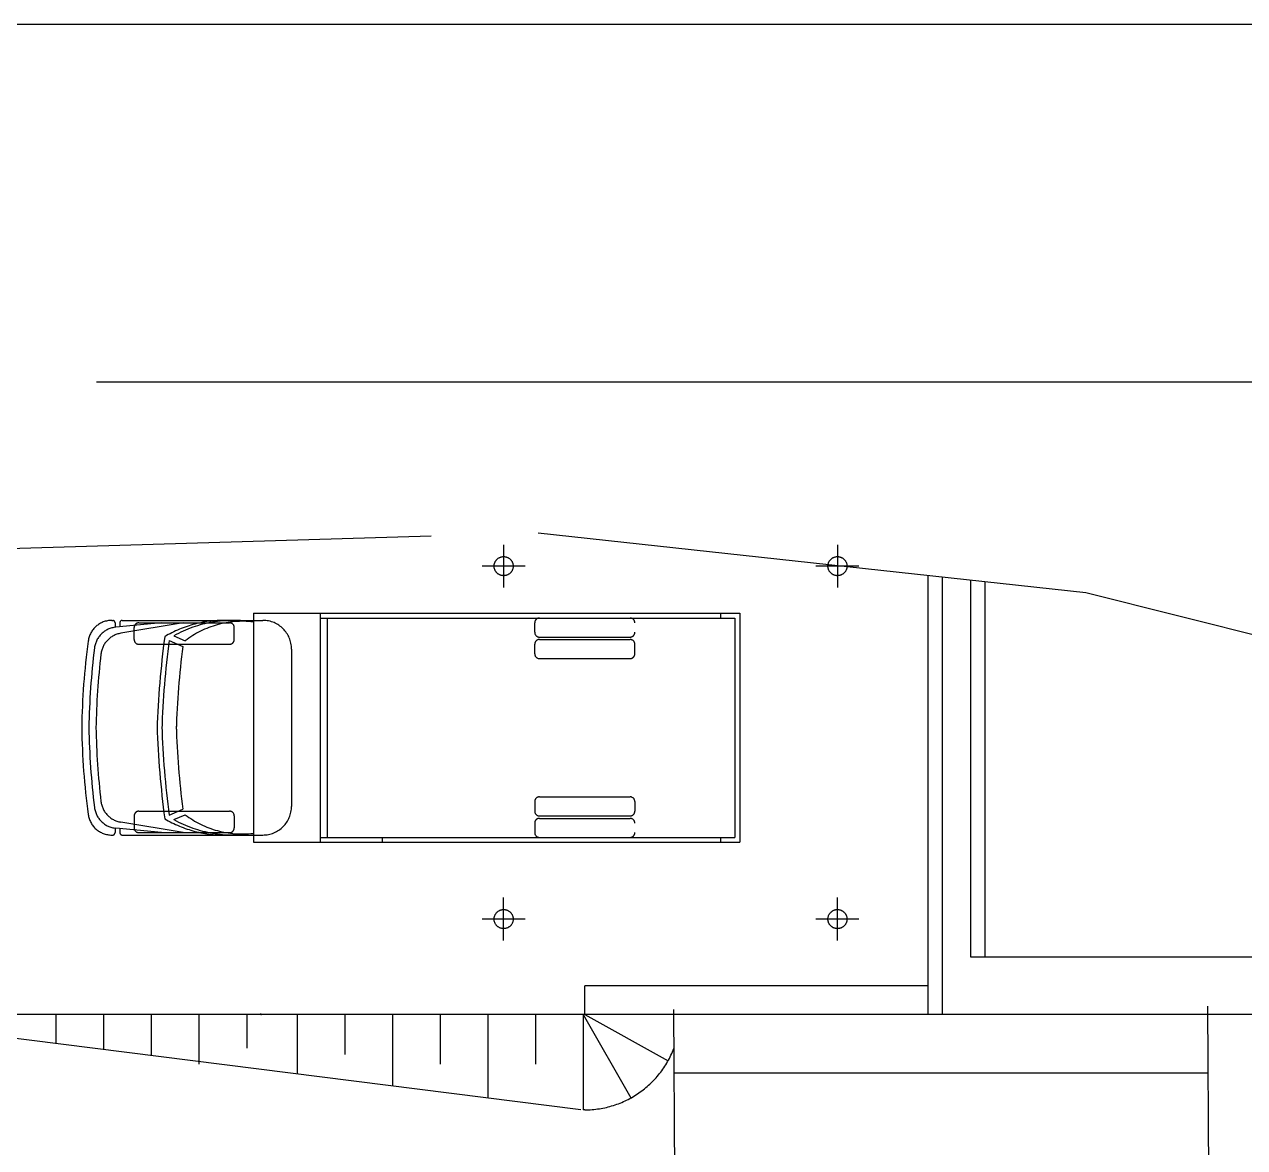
# Model space of a CAD drawing. Header units: millimetres. Extents: x 0 to 42050, y 0 to 29700.
# Drawn here: x 31424 to 32704, y 22138 to 23316 of the extents above; entities that cross this region are included whole.
import ezdxf

# ---------------------------------------------------------------- set-up
doc = ezdxf.new("R2010")
doc.units = ezdxf.units.MM
doc.header["$LTSCALE"] = 50
for name, pattern in [('CENTER2', [28.575, 19.05, -3.175, 3.175, -3.175]), ('PHANTOM', [63.5, 31.75, -6.35, 6.35, -6.35, 6.35, -6.35]), ('PHANTOM2', [31.75, 15.875, -3.175, 3.175, -3.175, 3.175, -3.175])]:
    doc.linetypes.add(name, pattern=pattern)
for name, color, linetype in [('EXISTENTE', 8, 'PHANTOM2'), ('TC1', 8, 'CENTER2'), ('TDM', 2, 'Continuous')]:
    doc.layers.add(name, color=color, linetype=linetype)
doc.layers.add('TLM', color=1, linetype='PHANTOM', lineweight=30)
doc.styles.add('TR100', font='simplex.shx')
doc.dimstyles.new('SEG-S-50x500', dxfattribs={"dimscale": 50, "dimtxt": 2.5, "dimasz": 2.5, "dimexe": 1.5, "dimexo": 1.5, "dimgap": 1, "dimtad": 1, "dimdec": 0, "dimlfac": 10, "dimtxsty": 'TR100', "dimcen": 2.5, "dimclrd": 256, "dimclre": 256, "dimclrt": 3, "dimadec": 0, "dimazin": 0, "dimtfac": 1, "dimtdec": 0, "dimtmove": 0, "dimatfit": 3, "dimfxl": 0, "dimarcsym": 0})

# ---------------------------------------------------------------- blocks, each defined once
blk = doc.blocks.new('*D27')
at = {"layer": 'Defpoints', "color": 0}
for p in [(55073.2, 23112.1), (55073.2, 22749), (64552.5, 21684.8)]:
    blk.add_point(p, dxfattribs=at)
at = {"layer": 'TDM', "lineweight": -2}
for p, q in [((55073.2, 22824), (55073.2, 23187.1)), ((64552.5, 21759.8), (64552.5, 23187.1)), ((64427.5, 23112.1), (55198.2, 23112.1))]:
    blk.add_line(p, q, dxfattribs=at)
at = {"layer": 'TDM'}
for points in [[(55198.2, 23132.9), (55198.2, 23091.3), (55073.2, 23112.1)], [(64427.5, 23132.9), (64427.5, 23091.3), (64552.5, 23112.1)]]:
    blk.add_solid(points, dxfattribs=at)
at = {"layer": 'TDM', "color": 3, "insert": (59812.9, 23224.6), "char_height": 125, "attachment_point": 5, "style": 'TR100'}
blk.add_mtext('PT a PT = 94793', dxfattribs=at)
blk = doc.blocks.new('A$C8ff1fb60')
at = {"layer": 'EXISTENTE'}
for p, q in [((-5691.85, 2804.62), (-4786, 2831.51)), ((-4786, 2831.51), (-4212, 2768.78)), ((-4377.28, 2326.47), (-4377.28, 2786.84)), ((-4362.28, 2326.47), (-4362.28, 2785.2)), ((-4332.28, 2386.47), (-4332.28, 2781.92)), ((-4317.28, 2386.47), (-4317.28, 2780.28)), ((-4212, 2768.78), (-3745.62, 2652.27)), ((-5233.17, 2739.58), (-5232.25, 2739.58)), ((-5222.25, 2739.58), (-5084.46, 2739.58)), ((-5084.75, 2747.08), (-4574.75, 2747.08)), ((-5084.75, 2747.08), (-5084.75, 2507.08)), ((-5084.46, 2739.58), (-5074.75, 2739.58)), ((-5014.75, 2747.08), (-5014.75, 2507.08)), ((-5014.75, 2742.08), (-4579.75, 2742.08)), ((-5007.25, 2742.08), (-5007.25, 2512.08)), ((-4594.75, 2747.08), (-4594.75, 2742.08)), ((-4579.75, 2742.08), (-4579.75, 2512.08)), ((-4574.75, 2747.08), (-4574.75, 2507.08)), ((-5229.75, 2737.08), (-5229.75, 2732.41)), ((-5180.89, 2737.08), (-5228.89, 2732.49)), ((-5224.75, 2737.08), (-5224.75, 2732.89)), ((-5158.29, 2737.08), (-5223.85, 2726.06)), ((-5209.75, 2719.58), (-5209.75, 2732.08)), ((-5204.75, 2737.08), (-5109.75, 2737.08)), ((-5180.89, 2737.08), (-5158.29, 2737.08)), ((-5180.89, 2737.08), (-5158.29, 2737.08)), ((-5104.75, 2719.58), (-5104.75, 2732.08)), ((-4789.75, 2727.08), (-4789.75, 2737.08)), ((-5204.75, 2714.58), (-5109.75, 2714.58)), ((-5173.13, 2718.62), (-5158.8, 2712.31)), ((-5167.95, 2723.44), (-5156.18, 2718.25)), ((-4789.75, 2704.58), (-4789.75, 2714.58)), ((-4784.75, 2722.08), (-4689.75, 2722.08)), ((-4784.75, 2719.58), (-4689.75, 2719.58)), ((-4684.75, 2704.58), (-4684.75, 2714.58)), ((-5044.75, 2709.58), (-5044.75, 2544.58)), ((-4784.75, 2699.58), (-4689.75, 2699.58)), ((-4789.75, 2549.58), (-4789.75, 2539.58)), ((-4784.75, 2554.58), (-4689.75, 2554.58)), ((-4684.75, 2549.58), (-4684.75, 2539.58)), ((-5209.75, 2534.58), (-5209.75, 2522.08)), ((-5204.75, 2539.58), (-5109.75, 2539.58)), ((-5173.13, 2535.54), (-5158.8, 2541.86)), ((-5167.95, 2530.72), (-5156.18, 2535.91)), ((-5104.75, 2534.58), (-5104.75, 2522.08)), ((-4784.75, 2534.58), (-4689.75, 2534.58)), ((-5229.75, 2521.75), (-5229.75, 2517.08)), ((-5180.89, 2517.08), (-5228.89, 2521.67)), ((-5224.75, 2521.28), (-5224.75, 2517.08)), ((-5158.29, 2517.08), (-5223.85, 2528.1)), ((-4789.75, 2527.08), (-4789.75, 2517.08)), ((-4784.75, 2532.08), (-4689.75, 2532.08)), ((-5233.17, 2514.58), (-5232.25, 2514.58)), ((-5222.25, 2514.58), (-5084.46, 2514.58)), ((-5204.75, 2517.08), (-5109.75, 2517.08)), ((-5180.89, 2517.08), (-5158.29, 2517.08)), ((-5084.46, 2514.58), (-5074.75, 2514.58)), ((-5014.75, 2512.08), (-4579.75, 2512.08)), ((-4949.75, 2512.08), (-4949.75, 2507.08)), ((-4594.75, 2512.08), (-4594.75, 2507.08)), ((-5084.75, 2507.08), (-4574.75, 2507.08)), ((-4317.28, 2386.47), (-4332.28, 2386.47)), ((-3817.28, 2386.47), (-4317.28, 2386.47)), ((-4377.28, 2356.47), (-4737.28, 2356.47)), ((-4737.28, 2326.47), (-4737.28, 2356.47)), ((-4642.26, 2073.54), (-4643.82, 2331.84)), ((-4081.69, 1982.44), (-4083.83, 2335.23)), ((-4737.28, 2326.47), (-5543.81, 2326.47)), ((-5528.81, 2326.47), (-4738.82, 2226.47)), ((-5291.74, 2326.47), (-5291.74, 2296.46)), ((-5241.74, 2326.47), (-5241.74, 2290.13)), ((-5191.74, 2326.47), (-5191.74, 2283.8)), ((-5141.74, 2326.47), (-5141.74, 2274.38)), ((-5091.74, 2326.47), (-5091.74, 2291.26)), ((-5038.82, 2326.47), (-5038.82, 2264.45)), ((-4988.82, 2326.47), (-4988.82, 2284.42)), ((-4938.82, 2326.47), (-4938.82, 2251.79)), ((-4888.82, 2326.47), (-4888.82, 2274.38)), ((-4838.82, 2326.47), (-4838.82, 2239.13)), ((-4788.82, 2326.47), (-4788.82, 2274.38)), ((-4738.82, 2326.47), (-4688.87, 2238.97)), ((-4738.82, 2326.47), (-4738.82, 2226.47)), ((-4377.28, 2326.47), (-4737.28, 2326.47)), ((-4737.28, 2326.47), (-4649.89, 2277.86)), ((-3757.28, 2326.47), (-4377.28, 2326.47)), ((-4083.81, 2265.02), (-4643.81, 2265.02)), ((-4737.28, 2226.47), (-4738.82, 2226.47))]:
    blk.add_line(p, q, dxfattribs=at)
for centre in [(-4822.28, 2796.47), (-4472.28, 2796.47), (-4822.28, 2426.47), (-4472.28, 2426.47)]:
    blk.add_circle(centre, 10, dxfattribs=at)
for centre, radius, start, end in [((-5233.17, 2714.58), 25, 89.99999, 172.4006), ((-5232.25, 2737.08), 2.5, 0, 89.99999), ((-5222.25, 2737.08), 2.5, 89.99999, 180), ((-5115.51, 2618.41), 121.23, 88.2736, 120.84565), ((-5105.74, 2611.97), 127.66, 80.53629, 119.16382), ((-5096.14, 2640.07), 98.58, 83.50493, 127.52523), ((-5074.75, 2709.58), 30, 0, 89.99999), ((-4784.75, 2737.08), 5, 89.99999, 180), ((-4689.75, 2737.08), 5, 0, 89.99999), ((-5226.51, 2707.6), 25, 95.46293, 172.85922), ((-5219.71, 2701.41), 25, 99.54093, 173.26622), ((-5204.75, 2732.08), 5, 89.99999, 180), ((-5109.75, 2732.08), 5, 0, 89.99999), ((-4784.75, 2727.08), 5, 180, 269.99999), ((-4689.75, 2727.08), 5, 269.99999, 0), ((-4478.33, 2613.87), 786.53, 172.4006, 179.03772), ((-5204.75, 2719.58), 5, 180, 269.99999), ((-4199.93, 2592.78), 986.3, 172.44315, 178.08019), ((-4187.56, 2591.77), 993.69, 172.66578, 178.04116), ((-5109.75, 2719.58), 5, 269.99999, 0), ((-4784.75, 2714.58), 5, 89.99999, 180), ((-4689.75, 2714.58), 5, 0, 89.99999), ((-4478.33, 2613.87), 779.03, 172.85922, 179.03772), ((-4478.33, 2613.87), 771.53, 173.26622, 179.03772), ((-4167.89, 2590.14), 998.41, 172.97177, 177.97128), ((-4784.75, 2704.58), 5, 180, 269.99999), ((-4689.75, 2704.58), 5, 269.99999, 0), ((-4478.33, 2640.29), 786.53, 180.96228, 187.59951), ((-4478.33, 2640.29), 779.03, 180.96228, 187.14077), ((-4478.33, 2640.29), 771.53, 180.96228, 186.73388), ((-4199.93, 2661.38), 986.3, 181.91981, 187.55696), ((-4187.56, 2662.39), 993.69, 181.95884, 187.33422), ((-4167.89, 2664.02), 998.41, 182.02861, 187.02812), ((-5219.71, 2552.75), 25, 186.73388, 260.45906), ((-4784.75, 2549.58), 5, 89.99999, 180), ((-4689.75, 2549.58), 5, 0, 89.99999), ((-5233.17, 2539.58), 25, 187.59951, 269.99999), ((-5226.51, 2546.56), 25, 187.14077, 264.53709), ((-5204.75, 2534.58), 5, 89.99999, 180), ((-5096.4, 2614.12), 98.44, 232.60759, 276.65856), ((-5109.75, 2534.58), 5, 0, 89.99999), ((-5074.75, 2544.58), 30, 269.99999, 0), ((-4784.75, 2539.58), 5, 180, 269.99999), ((-4689.75, 2539.58), 5, 269.99999, 0), ((-5204.75, 2522.08), 5, 180, 269.99999), ((-5115.51, 2635.76), 121.23, 239.15441, 271.72637), ((-5106.03, 2642.24), 127.56, 240.96113, 279.60376), ((-5109.75, 2522.08), 5, 269.99999, 0), ((-4784.75, 2527.08), 5, 89.99999, 180), ((-4689.75, 2527.08), 5, 0, 89.99999), ((-5232.25, 2517.08), 2.5, 269.99999, 0), ((-5222.25, 2517.08), 2.5, 180, 269.99999), ((-4784.75, 2517.08), 5, 180, 269.99999), ((-4689.75, 2517.08), 5, 269.99999, 0), ((-5076.28, 2327.47), 1, 180, 270), ((-4737.28, 2326.47), 100, 270, 339.18881)]:
    blk.add_arc(centre, radius, start, end, dxfattribs=at)
at = {"layer": 'TC1'}
for p, q in [((-4822.28, 2818.97), (-4822.28, 2773.97)), ((-4472.28, 2818.97), (-4472.28, 2773.97)), ((-4799.78, 2796.47), (-4844.78, 2796.47)), ((-4449.78, 2796.47), (-4494.78, 2796.47)), ((-4822.28, 2403.97), (-4822.28, 2448.97)), ((-4472.28, 2403.97), (-4472.28, 2448.97)), ((-4799.78, 2426.47), (-4844.78, 2426.47)), ((-4449.78, 2426.47), (-4494.78, 2426.47))]:
    blk.add_line(p, q, dxfattribs=at)
at = {"layer": 'TLM'}
blk.add_lwpolyline([(-8242.66, 2989.4), (-8951.77, 2989.4), (-8951.77, 457.67), (2688.27, 457.67), (2688.27, 2989.4), (-7983.73, 2989.4)], dxfattribs=at)
at = {"layer": 'TDM'}
dim = blk.add_linear_dim(base=(-8011.29, 3364.4), p1=(1468.04, 1937.09), p2=(-8011.29, 3001.29), text='PT a PT = <>', dimstyle='SEG-S-50x500', dxfattribs=at)
dim.commit()
dim.dimension.update_dxf_attribs({"geometry": '*D27', "text_midpoint": (-3271.63, 3476.9), "insert": (-63084.48, -19747.7)})

msp = doc.modelspace()

# ---------------------------------------------------------------- block references
at = {"layer": 'TDM'}
msp.add_blockref('A$C8ff1fb60', (36749.24, 19951.45), dxfattribs=at)

doc.saveas('drawing.dxf')
